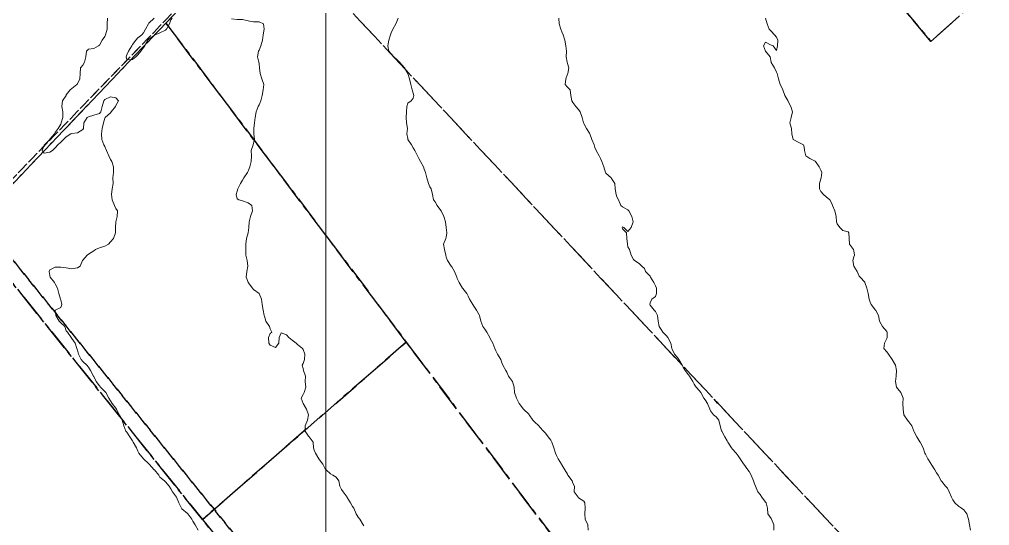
# Model space of a CAD drawing. Header units: centimetres. Extents: x 0 to 642158, y -847 to 649707.
# Drawn here: x 616339 to 616427.1, y 620034.7 to 620080.6 of the extents above; entities that cross this region are included whole.
import ezdxf

# ---------------------------------------------------------------- set-up
doc = ezdxf.new("R2010")
doc.units = ezdxf.units.CM
doc.header["$MEASUREMENT"] = 0
doc.linetypes.add('CENTERX2', pattern=[4, 2.5, -0.5, 0.5, -0.5])
doc.linetypes.add('JIS_02_0.7', pattern=[1.35, 0.75, -0.6])
for name, color, linetype, lineweight in [('MEV_grille', 254, 'Continuous', 9), ('WAL_parcellaire agricole', 7, 'JIS_02_0.7', 25), ('WAL_topographie 0.5', 253, 'Continuous', 20)]:
    doc.layers.add(name, color=color, linetype=linetype, lineweight=lineweight)
doc.layers.add('SPW_parcellaire cadastral', color=7, linetype='CENTERX2', lineweight=25, true_color=0xff0542)

# ---------------------------------------------------------------- blocks, each defined once
blk = doc.blocks.new('*U112')
at = {"layer": 'MEV_grille', "transparency": 33554687}
blk.add_lwpolyline([(0, 1825.476), (0, -1825.476)], dxfattribs=at)
blk = doc.blocks.new('*U113')
at = {"layer": 'MEV_grille', "color": 0, "linetype": 'ByBlock', "lineweight": -2, "transparency": 16777216}
blk.add_blockref('*U112', (1000, 0), dxfattribs=at)

msp = doc.modelspace()

# ---------------------------------------------------------------- linework, layer by layer
at = {"layer": 'SPW_parcellaire cadastral'}
for points in [[(616425.743, 620159.612), (616436.075, 620170.865), (616477.602, 620213.585), (616517.734, 620163.976), (616465.899, 620118.324), (616421.754, 620078.645), (616388.277, 620118.884), (616425.743, 620159.612)], [(616334.421, 620061.615), (616250.365, 620151.335), (616277.115, 620179.857), (616361.281, 620089.744), (616352.292, 620080.315), (616335.199, 620062.378), (616334.421, 620061.615)], [(616511.837, 620021.748), (616492.788, 620006.697), (616461.863, 619982.253), (616361.281, 620089.744), (616372.467, 620102.324), (616385.494, 620115.97), (616388.277, 620118.884), (616421.754, 620078.645), (616465.899, 620118.324), (616486.381, 620091.758), (616496.268, 620078.946), (616506.884, 620065.195), (616528.964, 620036.62), (616529.605, 620035.784), (616511.837, 620021.748)], [(616461.863, 619982.253), (616439.841, 619964.523), (616417.557, 619993.889), (616395.536, 620022.92), (616374.118, 620051.341), (616352.292, 620080.315), (616361.281, 620089.744), (616461.863, 619982.253)], [(616334.421, 620061.615), (616335.199, 620062.378), (616352.292, 620080.315), (616374.118, 620051.341), (616355.609, 620035.233), (616334.421, 620061.615)], [(616355.609, 620035.233), (616378.108, 620007.221), (616400.237, 619979.265), (616422.785, 619950.78), (616439.841, 619964.523), (616461.863, 619982.253), (616492.788, 620006.697), (616550.104, 619925.624), (616572.77, 619940.88), (616623.295, 619879.226), (616638.833, 619846.604), (616561.893, 619856.194), (616477.994, 619855.633), (616412.752, 619840.793), (616397.069, 619835.25), (616327.133, 619940.117), (616280.663, 620008.691), (616334.421, 620061.615), (616355.609, 620035.233)], [(616374.118, 620051.341), (616395.536, 620022.92), (616378.108, 620007.221), (616355.609, 620035.233), (616374.118, 620051.341)]]:
    msp.add_lwpolyline(points, dxfattribs=at)
at = {"layer": 'WAL_parcellaire agricole'}
for points in [[(616486.646, 620012.341), (616448.984, 619981.003), (616433.819, 619968.168), (616420.153, 619957.833), (616389.483, 619995.496), (616335.142, 620062.822), (616359.347, 620087.95), (616451.585, 620182.835), (616479.289, 620211.588), (616514.461, 620165.759), (616459.3, 620121.003), (616492.238, 620078.82), (616499.254, 620069.835), (616521.809, 620039.428), (616486.646, 620012.341)], [(616451.585, 620182.835), (616359.347, 620087.95), (616335.142, 620062.822), (616272.568, 620126.315), (616223.296, 620180.142)], [(616269.984, 619995.149), (616319.644, 620046.821), (616335.142, 620062.822), (616389.483, 619995.496), (616420.153, 619957.833), (616433.819, 619968.168), (616448.984, 619981.003), (616486.646, 620012.341), (616545.989, 619931.348), (616567.653, 619947.684), (616643.831, 619847.527), (616616.664, 619852.357), (616586.164, 619856.187), (616565.997, 619858.351), (616509.664, 619858.011), (616471.498, 619855.007), (616437.999, 619847.837), (616396.501, 619834.499), (616337.992, 619916.324), (616292.486, 619970.818), (616269.984, 619995.149)]]:
    msp.add_lwpolyline(points, dxfattribs=at)
at = {"layer": 'WAL_topographie 0.5'}
for points in [[(616346.978, 620080.75), (616346.957, 620080.25), (616346.944, 620079.75), (616346.819, 620079.25), (616346.75, 620079.103), (616346.519, 620078.75), (616346.25, 620078.298), (616346.175, 620078.25), (616345.75, 620078.014), (616345.25, 620077.95), (616345.09, 620077.75), (616345.007, 620077.25), (616344.914, 620076.75), (616344.75, 620076.5), (616344.525, 620076.25), (616344.506, 620075.75), (616344.464, 620075.25), (616344.25, 620074.81), (616344.208, 620074.75), (616343.75, 620074.369), (616343.596, 620074.25), (616343.25, 620073.785), (616343.225, 620073.75), (616342.91, 620073.25), (616342.857, 620072.75), (616342.939, 620072.25), (616342.938, 620071.75), (616342.793, 620071.25), (616342.75, 620071.142), (616342.52, 620070.75), (616342.25, 620070.373), (616342.166, 620070.25), (616341.75, 620069.76), (616341.74, 620069.75), (616341.26, 620069.25), (616341.25, 620069.226), (616341.055, 620068.75), (616341.25, 620068.503), (616341.75, 620068.581), (616341.993, 620068.75), (616342.25, 620068.979), (616342.477, 620069.25), (616342.75, 620069.494), (616343.008, 620069.75), (616343.25, 620069.994), (616343.655, 620070.25), (616343.75, 620070.29), (616344.25, 620070.362), (616344.75, 620070.656), (616344.81, 620070.75), (616344.854, 620071.25), (616345.148, 620071.75), (616345.25, 620071.814), (616345.75, 620071.943), (616346.25, 620072.107), (616346.39, 620072.25), (616346.515, 620072.75), (616346.642, 620073.25), (616346.75, 620073.374), (616347.25, 620073.611), (616347.75, 620073.537), (616347.99, 620073.25), (616347.75, 620072.823), (616347.715, 620072.75), (616347.313, 620072.25), (616347.25, 620072.157), (616346.777, 620071.75), (616346.75, 620071.673), (616346.628, 620071.25), (616346.5, 620070.75), (616346.45, 620070.25), (616346.464, 620069.75), (616346.655, 620069.25), (616346.75, 620069.104), (616346.907, 620068.75), (616347.117, 620068.25), (616347.25, 620067.917), (616347.37, 620067.75), (616347.538, 620067.25), (616347.524, 620066.75), (616347.487, 620066.25), (616347.494, 620065.75), (616347.409, 620065.25), (616347.339, 620064.75), (616347.413, 620064.25), (616347.639, 620063.75), (616347.75, 620063.483), (616347.885, 620063.25), (616347.875, 620062.75), (616347.75, 620062.25), (616347.75, 620062.25), (616347.706, 620061.75), (616347.715, 620061.25), (616347.543, 620060.75), (616347.25, 620060.435), (616347.071, 620060.25), (616346.75, 620060.05), (616346.25, 620059.905), (616345.91, 620059.75), (616345.75, 620059.645), (616345.25, 620059.321), (616345.156, 620059.25), (616344.75, 620058.786), (616344.727, 620058.75), (616344.5, 620058.25), (616344.25, 620058.097), (616343.75, 620058), (616343.25, 620058.087), (616342.75, 620058.153), (616342.25, 620058.135), (616341.75, 620057.917), (616341.679, 620057.75), (616341.75, 620057.393), (616341.786, 620057.25), (616342.179, 620056.75), (616342.25, 620056.636), (616342.443, 620056.25), (616342.579, 620055.75), (616342.734, 620055.25), (616342.75, 620055.179), (616342.847, 620054.75), (616342.75, 620054.477), (616342.25, 620054.25), (616342.302, 620053.75), (616342.595, 620053.25), (616342.75, 620053.092), (616343.105, 620052.75), (616343.25, 620052.369), (616343.35, 620052.25), (616343.684, 620051.75), (616343.75, 620051.68), (616344.039, 620051.25), (616344.219, 620050.75), (616344.25, 620050.621), (616344.346, 620050.25), (616344.597, 620049.75), (616344.75, 620049.582), (616345.104, 620049.25), (616345.25, 620049.069), (616345.443, 620048.75), (616345.727, 620048.25), (616345.75, 620048.206), (616345.97, 620047.75), (616346.25, 620047.371), (616346.364, 620047.25), (616346.75, 620046.842), (616346.824, 620046.75), (616347.111, 620046.25), (616347.25, 620046.014), (616347.414, 620045.75), (616347.75, 620045.352), (616347.807, 620045.25), (616348.05, 620044.75), (616348.25, 620044.408), (616348.328, 620044.25), (616348.46, 620043.75), (616348.653, 620043.25), (616348.75, 620043.167), (616349.013, 620042.75), (616349.25, 620042.375), (616349.326, 620042.25), (616349.61, 620041.75), (616349.75, 620041.446), (616349.848, 620041.25), (616350.25, 620040.75), (616350.25, 620040.75), (616350.75, 620040.272), (616350.767, 620040.25), (616351.227, 620039.75), (616351.25, 620039.727), (616351.641, 620039.25), (616351.75, 620039.08), (616352.153, 620038.75), (616352.25, 620038.65), (616352.577, 620038.25), (616352.75, 620038), (616352.902, 620037.75), (616353.25, 620037.263), (616353.257, 620037.25), (616353.463, 620036.75), (616353.703, 620036.25), (616353.75, 620036.199), (616354.25, 620035.786), (616354.281, 620035.75), (616354.661, 620035.25), (616354.75, 620035.09), (616354.943, 620034.75), (616355.211, 620034.25)], [(616351.237, 620080.75), (616350.75, 620080.297), (616350.716, 620080.25), (616350.43, 620079.75), (616350.25, 620079.415), (616350.103, 620079.25), (616349.75, 620078.963), (616349.559, 620078.75), (616349.25, 620078.36), (616349.187, 620078.25), (616348.909, 620077.75), (616348.75, 620077.418), (616348.676, 620077.25), (616348.75, 620076.98), (616349.25, 620077.012), (616349.55, 620077.25), (616349.75, 620077.444), (616350.004, 620077.75), (616350.25, 620078.086), (616350.365, 620078.25), (616350.624, 620078.75), (616350.75, 620078.869), (616351.25, 620079.214), (616351.313, 620079.25), (616351.75, 620079.442), (616352.25, 620079.658), (616352.358, 620079.75), (616352.608, 620080.25), (616352.75, 620080.604), (616352.859, 620080.75)], [(616358.25, 620080.697), (616358.75, 620080.63), (616359.25, 620080.637), (616359.75, 620080.533), (616360.25, 620080.435), (616360.75, 620080.429), (616361.167, 620080.25), (616361.202, 620079.75), (616361.115, 620079.25), (616361.058, 620078.75), (616360.914, 620078.25), (616360.75, 620077.841), (616360.701, 620077.75), (616360.602, 620077.25), (616360.717, 620076.75), (616360.75, 620076.625), (616360.802, 620076.25), (616360.85, 620075.75), (616361.011, 620075.25), (616361.179, 620074.75), (616361.132, 620074.25), (616361.024, 620073.75), (616360.901, 620073.25), (616360.75, 620072.902), (616360.676, 620072.75), (616360.479, 620072.25), (616360.39, 620071.75), (616360.347, 620071.25), (616360.267, 620070.75), (616360.279, 620070.25), (616360.323, 620069.75), (616360.25, 620069.417), (616360.206, 620069.25), (616360.044, 620068.75), (616360.068, 620068.25), (616360.029, 620067.75), (616359.91, 620067.25), (616359.75, 620066.863), (616359.694, 620066.75), (616359.377, 620066.25), (616359.25, 620066.05), (616359.078, 620065.75), (616358.821, 620065.25), (616358.75, 620065.036), (616358.659, 620064.75), (616358.75, 620064.35), (616358.917, 620064.25), (616359.25, 620064.183), (616359.75, 620063.977), (616360.107, 620063.75), (616360.153, 620063.25), (616359.986, 620062.75), (616359.858, 620062.25), (616359.816, 620061.75), (616359.75, 620061.25), (616359.75, 620061.25), (616359.612, 620060.75), (616359.546, 620060.25), (616359.537, 620059.75), (616359.561, 620059.25), (616359.672, 620058.75), (616359.725, 620058.25), (616359.639, 620057.75), (616359.565, 620057.25), (616359.75, 620056.774), (616359.763, 620056.75), (616360.15, 620056.25), (616360.25, 620056.12), (616360.75, 620055.75), (616360.75, 620055.75), (616360.987, 620055.25), (616361.026, 620054.75), (616361.114, 620054.25), (616361.224, 620053.75), (616361.25, 620053.688), (616361.367, 620053.25), (616361.706, 620052.75), (616361.75, 620052.55), (616361.917, 620052.25), (616361.75, 620052.125), (616361.6, 620051.75), (616361.64, 620051.25), (616361.75, 620051.07), (616362.25, 620050.855), (616362.55, 620051.25), (616362.583, 620051.75), (616362.75, 620052.188), (616363.25, 620052), (616363.462, 620051.75), (616363.75, 620051.523), (616364.11, 620051.25), (616364.25, 620051.129), (616364.69, 620050.75), (616364.75, 620050.662), (616364.902, 620050.25), (616364.868, 620049.75), (616364.75, 620049.386), (616364.656, 620049.25), (616364.75, 620048.95), (616364.798, 620048.75), (616364.964, 620048.25), (616364.944, 620047.75), (616365, 620047.25), (616364.833, 620046.75), (616364.75, 620046.583), (616364.583, 620046.25), (616364.75, 620045.75), (616364.75, 620045.75), (616365.071, 620045.25), (616365.25, 620044.75), (616365.25, 620044.75), (616365.25, 620044.75), (616365.155, 620044.25), (616364.947, 620043.75), (616364.94, 620043.25), (616365.25, 620042.8), (616365.309, 620042.75), (616365.664, 620042.25), (616365.683, 620041.75), (616365.75, 620041.516), (616365.883, 620041.25), (616366.187, 620040.75), (616366.25, 620040.65), (616366.543, 620040.25), (616366.75, 620039.845), (616366.845, 620039.75), (616367.25, 620039.364), (616367.442, 620039.25), (616367.75, 620039.06), (616368, 620038.75), (616368.088, 620038.25), (616368.25, 620037.964), (616368.395, 620037.75), (616368.739, 620037.25), (616368.75, 620037.231), (616369.06, 620036.75), (616369.25, 620036.417), (616369.355, 620036.25), (616369.553, 620035.75), (616369.75, 620035.45), (616369.906, 620035.25), (616370.208, 620034.75), (616370.25, 620034.659)], [(616373.383, 620080.75), (616373.25, 620080.457), (616373.162, 620080.25), (616372.909, 620079.75), (616372.75, 620079.438), (616372.671, 620079.25), (616372.53, 620078.75), (616372.429, 620078.25), (616372.538, 620077.75), (616372.75, 620077.524), (616373, 620077.25), (616373.25, 620077.014), (616373.514, 620076.75), (616373.75, 620076.507), (616373.959, 620076.25), (616374.25, 620075.75), (616374.25, 620075.75), (616374.42, 620075.25), (616374.536, 620074.75), (616374.656, 620074.25), (616374.75, 620073.95), (616374.798, 620073.75), (616374.75, 620073.5), (616374.55, 620073.25), (616374.25, 620073.036), (616374.159, 620072.75), (616374.125, 620072.25), (616374.102, 620071.75), (616374.15, 620071.25), (616374.237, 620070.75), (616374.177, 620070.25), (616374.25, 620069.821), (616374.266, 620069.75), (616374.592, 620069.25), (616374.75, 620068.977), (616374.902, 620068.75), (616375.128, 620068.25), (616375.25, 620068.025), (616375.395, 620067.75), (616375.687, 620067.25), (616375.75, 620067.042), (616375.859, 620066.75), (616375.979, 620066.25), (616376.145, 620065.75), (616376.25, 620065.45), (616376.37, 620065.25), (616376.5, 620064.75), (616376.583, 620064.25), (616376.75, 620064.092), (616376.936, 620063.75), (616377.25, 620063.292), (616377.28, 620063.25), (616377.538, 620062.75), (616377.671, 620062.25), (616377.75, 620061.75), (616377.75, 620061.75), (616377.813, 620061.25), (616377.75, 620060.875), (616377.704, 620060.75), (616377.512, 620060.25), (616377.594, 620059.75), (616377.702, 620059.25), (616377.75, 620059.062), (616377.85, 620058.75), (616378.181, 620058.25), (616378.25, 620058.173), (616378.494, 620057.75), (616378.706, 620057.25), (616378.75, 620057.103), (616378.921, 620056.75), (616379.219, 620056.25), (616379.25, 620056.208), (616379.617, 620055.75), (616379.75, 620055.515), (616379.872, 620055.25), (616380.164, 620054.75), (616380.25, 620054.614), (616380.5, 620054.25), (616380.75, 620053.806), (616380.779, 620053.75), (616380.875, 620053.25), (616381.083, 620052.75), (616381.25, 620052.526), (616381.428, 620052.25), (616381.712, 620051.75), (616381.75, 620051.655), (616381.98, 620051.25), (616382.164, 620050.75), (616382.25, 620050.541), (616382.409, 620050.25), (616382.69, 620049.75), (616382.75, 620049.562), (616382.897, 620049.25), (616383.167, 620048.75), (616383.25, 620048.613), (616383.41, 620048.25), (616383.75, 620047.75), (616383.75, 620047.75), (616383.926, 620047.25), (616383.95, 620046.75), (616384.138, 620046.25), (616384.25, 620046), (616384.379, 620045.75), (616384.75, 620045.25), (616384.75, 620045.25), (616385.25, 620044.788), (616385.279, 620044.75), (616385.603, 620044.25), (616385.75, 620044.099), (616386.146, 620043.75), (616386.25, 620043.619), (616386.565, 620043.25), (616386.75, 620043.071), (616387.007, 620042.75), (616387.25, 620042.423), (616387.344, 620042.25), (616387.531, 620041.75), (616387.683, 620041.25), (616387.75, 620041.05), (616387.9, 620040.75), (616388.218, 620040.25), (616388.25, 620040.2), (616388.523, 620039.75), (616388.75, 620039.333), (616388.792, 620039.25), (616389.172, 620038.75), (616389.25, 620038.542), (616389.402, 620038.25), (616389.355, 620037.75), (616389.717, 620037.25), (616389.75, 620037.2), (616390.25, 620036.9), (616390.329, 620036.75), (616390.355, 620036.25), (616390.344, 620035.75), (616390.361, 620035.25), (616390.6, 620034.75), (616390.625, 620034.25)], [(616387.96, 620080.75), (616387.987, 620080.25), (616388.152, 620079.75), (616388.25, 620079.513), (616388.364, 620079.25), (616388.518, 620078.75), (616388.618, 620078.25), (616388.653, 620077.75), (616388.65, 620077.25), (616388.737, 620076.75), (616388.75, 620076.65), (616388.883, 620076.25), (616388.778, 620075.75), (616388.75, 620075.679), (616388.592, 620075.25), (616388.55, 620074.75), (616388.75, 620074.483), (616389, 620074.25), (616389.058, 620073.75), (616389.138, 620073.25), (616389.25, 620073.093), (616389.529, 620072.75), (616389.75, 620072.462), (616389.917, 620072.25), (616390.102, 620071.75), (616390.21, 620071.25), (616390.25, 620071.187), (616390.494, 620070.75), (616390.75, 620070.327), (616390.788, 620070.25), (616390.981, 620069.75), (616391.168, 620069.25), (616391.25, 620069.013), (616391.372, 620068.75), (616391.645, 620068.25), (616391.75, 620068.015), (616391.872, 620067.75), (616392.046, 620067.25), (616392.219, 620066.75), (616392.25, 620066.69), (616392.708, 620066.25), (616392.75, 620066.2), (616393.05, 620065.75), (616393.089, 620065.25), (616393.182, 620064.75), (616393.25, 620064.536), (616393.393, 620064.25), (616393.613, 620063.75), (616393.75, 620063.625), (616394.25, 620063.35), (616394.319, 620063.25), (616394.59, 620062.75), (616394.712, 620062.25), (616394.55, 620061.75), (616394.25, 620061.375), (616393.875, 620061.75), (616393.75, 620061.812), (616393.73, 620061.75), (616393.75, 620061.625), (616394.125, 620061.25), (616394.139, 620060.75), (616394.198, 620060.25), (616394.25, 620060), (616394.375, 620059.75), (616394.528, 620059.25), (616394.75, 620058.85), (616394.833, 620058.75), (616395.25, 620058.472), (616395.5, 620058.25), (616395.75, 620058.028), (616395.854, 620057.75), (616396.25, 620057.337), (616396.304, 620057.25), (616396.612, 620056.75), (616396.75, 620056.464), (616396.829, 620056.25), (616396.833, 620055.75), (616396.75, 620055.472), (616396.417, 620055.25), (616396.25, 620054.917), (616396.231, 620054.75), (616396.25, 620054.694), (616396.614, 620054.25), (616396.75, 620054.113), (616396.924, 620053.75), (616396.99, 620053.25), (616397.09, 620052.75), (616397.25, 620052.484), (616397.425, 620052.25), (616397.75, 620051.908), (616397.857, 620051.75), (616398.15, 620051.25), (616398.234, 620050.75), (616398.25, 620050.714), (616398.474, 620050.25), (616398.75, 620049.954), (616398.881, 620049.75), (616399.155, 620049.25), (616399.25, 620049.076), (616399.453, 620048.75), (616399.75, 620048.371), (616399.84, 620048.25), (616400.143, 620047.75), (616400.25, 620047.525), (616400.427, 620047.25), (616400.75, 620046.917), (616400.854, 620046.75), (616401.146, 620046.25), (616401.25, 620046.083), (616401.462, 620045.75), (616401.684, 620045.25), (616401.75, 620045.098), (616402.026, 620044.75), (616402.25, 620044.553), (616402.488, 620044.25), (616402.634, 620043.75), (616402.75, 620043.296), (616402.764, 620043.25), (616403.039, 620042.75), (616403.25, 620042.37), (616403.318, 620042.25), (616403.655, 620041.75), (616403.75, 620041.629), (616404.074, 620041.25), (616404.25, 620041), (616404.432, 620040.75), (616404.75, 620040.273), (616404.764, 620040.25), (616405.121, 620039.75), (616405.25, 620039.596), (616405.437, 620039.25), (616405.653, 620038.75), (616405.75, 620038.481), (616405.829, 620038.25), (616406.05, 620037.75), (616406.25, 620037.489), (616406.412, 620037.25), (616406.75, 620036.808), (616406.8, 620036.75), (616406.91, 620036.25), (616406.941, 620035.75), (616407.25, 620035.317), (616407.294, 620035.25), (616407.491, 620034.75), (616407.5, 620034.25)], [(616406.75, 620080.75), (616406.889, 620080.25), (616407.073, 620079.75), (616407.25, 620079.583), (616407.566, 620079.25), (616407.75, 620079.031), (616407.868, 620078.75), (616407.831, 620078.25), (616407.75, 620077.833), (616407.438, 620078.25), (616407.25, 620078.322), (616406.75, 620078.573), (616406.546, 620078.25), (616406.75, 620077.75), (616406.75, 620077.75), (616407.174, 620077.25), (616407.237, 620076.75), (616407.25, 620076.722), (616407.543, 620076.25), (616407.75, 620075.85), (616407.795, 620075.75), (616407.928, 620075.25), (616408.075, 620074.75), (616408.25, 620074.417), (616408.321, 620074.25), (616408.489, 620073.75), (616408.75, 620073.271), (616408.763, 620073.25), (616409.026, 620072.75), (616409.194, 620072.25), (616409.063, 620071.75), (616408.95, 620071.25), (616409.094, 620070.75), (616409.119, 620070.25), (616409.25, 620069.75), (616409.25, 620069.75), (616409.75, 620069.464), (616410.2, 620069.25), (616410.25, 620069.083), (616410.287, 620068.75), (616410.393, 620068.25), (616410.75, 620068.023), (616411.25, 620067.77), (616411.268, 620067.75), (616411.6, 620067.25), (616411.75, 620066.95), (616411.857, 620066.75), (616411.787, 620066.25), (616411.75, 620066.159), (616411.625, 620065.75), (616411.631, 620065.25), (616411.75, 620065.023), (616412.011, 620064.75), (616412.25, 620064.538), (616412.576, 620064.25), (616412.75, 620063.942), (616412.828, 620063.75), (616413.026, 620063.25), (616413.167, 620062.75), (616413.178, 620062.25), (616413.25, 620062.083), (616413.5, 620061.75), (616413.75, 620061.478), (616414.25, 620061.35), (616414.3, 620061.25), (616414.321, 620060.75), (616414.357, 620060.25), (616414.717, 620059.75), (616414.75, 620059.625), (616414.829, 620059.25), (616414.75, 620059.1), (616414.658, 620058.75), (616414.75, 620058.25), (616414.75, 620058.25), (616415.048, 620057.75), (616415.25, 620057.325), (616415.321, 620057.25), (616415.75, 620056.776), (616415.764, 620056.75), (616415.928, 620056.25), (616416.061, 620055.75), (616416.145, 620055.25), (616416.25, 620054.964), (616416.333, 620054.75), (616416.731, 620054.25), (616416.75, 620054.205), (616417, 620053.75), (616417.084, 620053.25), (616417.25, 620052.965), (616417.375, 620052.75), (616417.75, 620052.3), (616417.771, 620052.25), (616417.769, 620051.75), (616417.75, 620051.678), (616417.536, 620051.25), (616417.481, 620050.75), (616417.75, 620050.458), (616417.917, 620050.25), (616418.25, 620049.75), (616418.25, 620049.75), (616418.55, 620049.25), (616418.644, 620048.75), (616418.61, 620048.25), (616418.55, 620047.75), (616418.646, 620047.25), (616418.75, 620047.083), (616419.036, 620046.75), (616419.225, 620046.25), (616419.194, 620045.75), (616419.25, 620045.251), (616419.25, 620045.25), (616419.309, 620044.75), (616419.625, 620044.25), (616419.75, 620044.107), (616420.028, 620043.75), (616420.22, 620043.25), (616420.25, 620043.183), (616420.482, 620042.75), (616420.75, 620042.281), (616420.781, 620042.25), (616421.05, 620041.75), (616421.194, 620041.25), (616421.25, 620041.167), (616421.477, 620040.75), (616421.75, 620040.306), (616421.779, 620040.25), (616422.103, 620039.75), (616422.25, 620039.472), (616422.412, 620039.25), (616422.7, 620038.75), (616422.75, 620038.673), (616423.094, 620038.25), (616423.25, 620038.065), (616423.427, 620037.75), (616423.615, 620037.25), (616423.75, 620037.009), (616423.929, 620036.75), (616424.25, 620036.436), (616424.546, 620036.25), (616424.75, 620036.109), (616425.025, 620035.75), (616425.159, 620035.25), (616425.25, 620034.75), (616425.25, 620034.75), (616425.363, 620034.25)]]:
    msp.add_lwpolyline(points, dxfattribs=at)

# ---------------------------------------------------------------- block references
at = {"layer": 'MEV_grille', "transparency": 33554687}
msp.add_blockref('*U113', (615366.814, 620593.644), dxfattribs=at)

doc.saveas('drawing.dxf')
